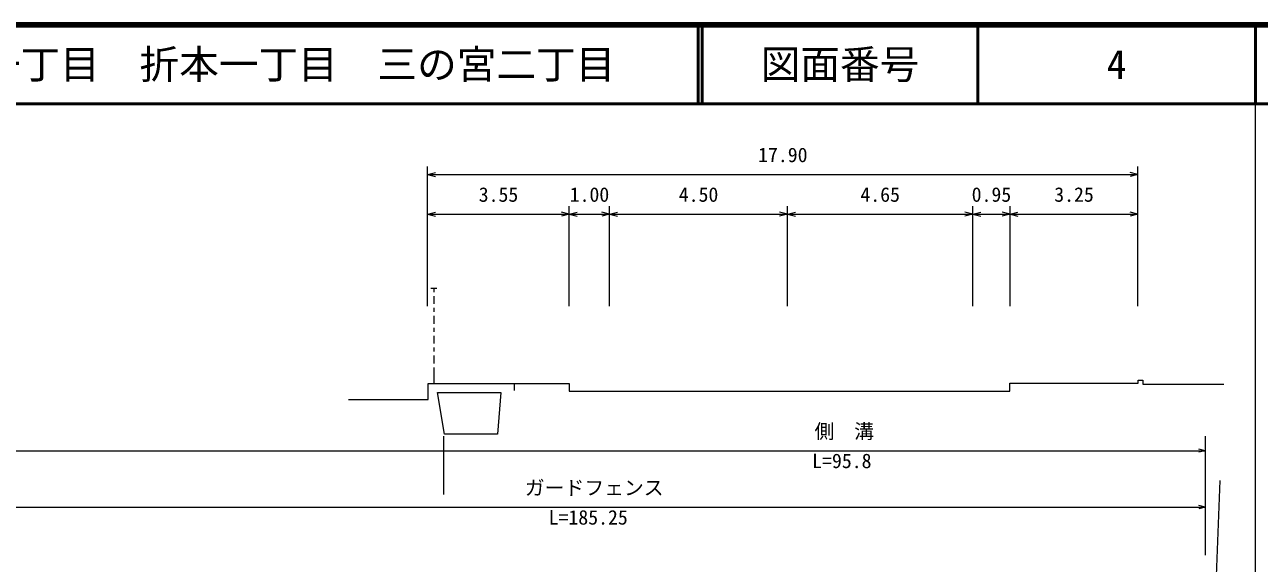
# Model space of a CAD drawing. Units: millimetres, scale not verified. Extents: x 40000 to 680000, y 20000 to 380000.
# Drawn here: x 423809 to 579500, y 312044 to 380000 of the extents above; entities that cross this region are included whole.
import ezdxf
from ezdxf.enums import TextEntityAlignment as Align

# ---------------------------------------------------------------- set-up
doc = ezdxf.new("R2010")
doc.units = ezdxf.units.MM
doc.header["$LTSCALE"] = 1000
doc.linetypes.add('CHAIN', pattern=[18.5, 12, -1.5, 3.5, -1.5])
for name, color, linetype, lineweight in [('M-BGD', 7, 'Continuous', 13), ('M-BMK', 2, 'CHAIN', 13), ('M-STR-HTXT', 7, 'Continuous', 13), ('M-TTL', 2, 'Continuous', 140), ('M-TTL-BAND', 7, 'Continuous', 13), ('M-TTL-LINE', 7, 'Continuous', 50)]:
    doc.layers.add(name, color=color, linetype=linetype, lineweight=lineweight)
doc.layers.add('M-TTL-TXT', color=7, linetype='Continuous')
doc.styles.add('ＭＳ ゴシック', font='')
doc.styles.get('ＭＳ ゴシック').set_extended_font_data('MS Gothic')

msp = doc.modelspace()

# ---------------------------------------------------------------- linework, layer by layer
at = {"layer": 'M-BGD'}
for p, q in [((474624, 344501), (474624, 362105)), ((474624, 361105), (475624, 361355)), ((564202, 361105), (563202, 361355)), ((564202, 344501), (564202, 362105)), ((474624, 361105), (564202, 361105)), ((474624, 361105), (475624, 360855)), ((564202, 361105), (563202, 360855)), ((492489, 344501), (492489, 357105)), ((497569, 344501), (497569, 357105)), ((520006, 344501), (520006, 357105)), ((543374, 344501), (543374, 357105)), ((548065, 344501), (548065, 357105)), ((474624, 356105), (475624, 356355)), ((474624, 356105), (492489, 356105)), ((474624, 356105), (475624, 355855)), ((492489, 356105), (491489, 356355)), ((492489, 356105), (491489, 355855)), ((492489, 356105), (493489, 356355)), ((492489, 356105), (497569, 356105)), ((492489, 356105), (493489, 355855)), ((497569, 356105), (496569, 356355)), ((497569, 356105), (496569, 355855)), ((497569, 356105), (498569, 356355)), ((497569, 356105), (520006, 356105)), ((497569, 356105), (498569, 355855)), ((520006, 356105), (519006, 356355)), ((520006, 356105), (519006, 355855)), ((520006, 356105), (521006, 356355)), ((520006, 356105), (543374, 356105)), ((520006, 356105), (521006, 355855)), ((543374, 356105), (542374, 356355)), ((543374, 356105), (542374, 355855)), ((543374, 356105), (544374, 356355)), ((543374, 356105), (548065, 356105)), ((543374, 356105), (544374, 355855)), ((548065, 356105), (547065, 356355)), ((548065, 356105), (547065, 355855)), ((548065, 356105), (549065, 356355)), ((548065, 356105), (564202, 356105)), ((548065, 356105), (549065, 355855)), ((564202, 356105), (563202, 356355)), ((564202, 356105), (563202, 355855)), ((475011, 346764), (475761, 346764)), ((475386, 346764), (475386, 346264)), ((475386, 345764), (475386, 344764)), ((475386, 344264), (475386, 343764)), ((475386, 343264), (475386, 342264)), ((475386, 341764), (475386, 341264)), ((475386, 340764), (475386, 339764)), ((475386, 339264), (475386, 338764)), ((475386, 338264), (475386, 337264)), ((475386, 336764), (475386, 334764)), ((485546, 334764), (485546, 333833))]:
    msp.add_line(p, q, dxfattribs=at)
msp.add_lwpolyline([(464632, 332696), (474709, 332696), (474709, 334725), (492489, 334725), (492489, 333748), (548030, 333748), (548030, 334764), (564225, 334764), (564225, 335164), (564824, 335164), (564824, 334631), (575044, 334631)], dxfattribs=at)
msp.add_lwpolyline([(475853, 333579), (483853, 333579), (483430, 328330), (476741, 328330)], close=True, dxfattribs=at)
at = {"layer": 'M-BMK'}
msp.add_line((574509, 322478), (572511, 268267), dxfattribs=at)
at = {"layer": 'M-STR-HTXT'}
for p, q in [((476615, 328088), (476615, 320729)), ((572665, 328088), (572665, 313074)), ((274696, 326248), (572665, 326248)), ((572665, 326248), (571865, 326448)), ((572665, 326248), (571865, 326048)), ((572665, 319121), (571865, 319321)), ((413817, 319121), (572665, 319121)), ((572665, 319121), (571865, 318921))]:
    msp.add_line(p, q, dxfattribs=at)
at = {"layer": 'M-TTL'}
msp.add_line((680000, 380000), (40000, 380000), dxfattribs=at)
at = {"layer": 'M-TTL-BAND'}
msp.add_line((579000, 20000), (579000, 370000), dxfattribs=at)
at = {"layer": 'M-TTL-LINE'}
for p, q in [((508747, 380000), (508747, 370000)), ((509247, 380000), (509247, 370000)), ((543997, 380000), (543997, 370000)), ((579000, 380000), (579000, 370000)), ((40000, 370000), (680000, 370000))]:
    msp.add_line(p, q, dxfattribs=at)

# ---------------------------------------------------------------- texts
at = {"layer": 'M-BGD', "style": 'ＭＳ ゴシック'}
for s, p in [('17.90', (519413, 362105)), ('3.55', (483557, 357105)), ('1.00', (495029, 357105)), ('4.50', (508787, 357105)), ('4.65', (531690, 357105)), ('0.95', (545720, 357105)), ('3.25', (556134, 357105))]:
    msp.add_text(s, height=1833, dxfattribs=at).set_placement(p, align=Align.BOTTOM_CENTER)
at = {"layer": 'M-STR-HTXT', "style": 'ＭＳ ゴシック'}
for s, p in [('側\u3000溝', (527161, 327236)), ('L=95.8', (526859, 323503)), ('ガードフェンス', (495629, 320109)), ('L=185.25', (494873, 316376))]:
    msp.add_text(s, height=1833, dxfattribs=at).set_placement(p, align=Align.BOTTOM_CENTER)
at = {"layer": 'M-TTL-TXT', "style": 'ＭＳ ゴシック'}
msp.add_text('山口市桜畠一丁目\u3000折本一丁目\u3000三の宮二丁目', height=3666, dxfattribs=at).set_placement((393288, 375000), align=Align.MIDDLE_LEFT)
for s, p in [('図面番号', (526622, 375000)), ('4', (561497, 375000))]:
    msp.add_text(s, height=3666, dxfattribs=at).set_placement(p, align=Align.MIDDLE_CENTER)

doc.saveas('drawing.dxf')
